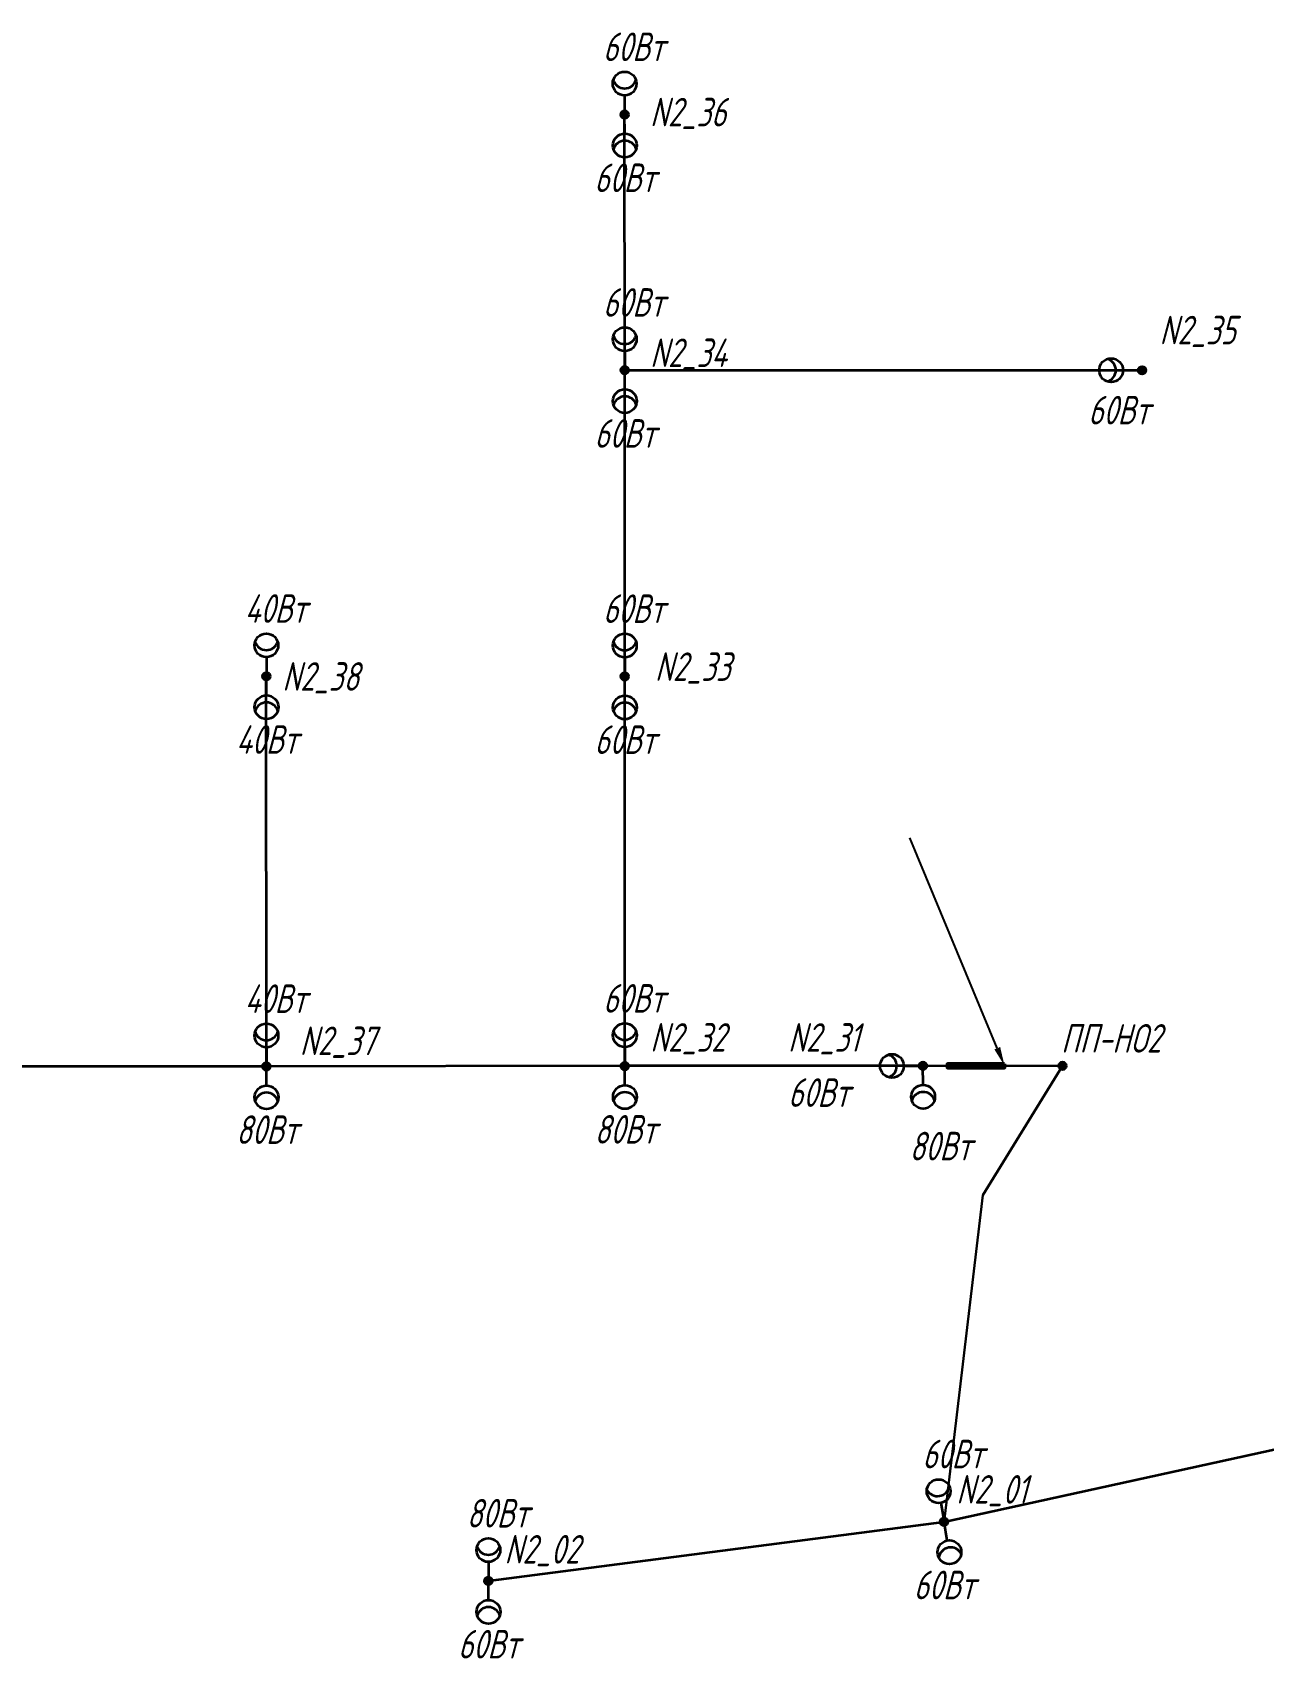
# Model space of a CAD drawing. Header units: millimetres. Extents: x 103153592 to 103552214, y 104936672 to 105182102.
# Drawn here: x 103341489 to 103406137, y 104973571 to 105058981 of the extents above; entities that cross this region are included whole.
import ezdxf
from ezdxf import colors
from ezdxf.entities.mleader import LeaderData, LeaderLine
from ezdxf.math import Vec2, Vec3

# ---------------------------------------------------------------- set-up
doc = ezdxf.new("R2010")
doc.units = ezdxf.units.MM
doc.linetypes.add('CONTINOUS', pattern=[0])
for name, color, linetype, lineweight in [('_ПР_НО', 10, 'Continuous', 30), ('ЭО_Воздушная линия', 10, 'Continuous', 35), ('ЭО_Кабельная линия', 3, 'ID_N', 30), ('ЭО_Пл_Опора', 10, 'Continuous', 35), ('ЭО_Пл_Опора_Светильники', 10, 'Continuous', 35), ('ЭО_Пл_Светильники', 10, 'Continuous', 25), ('ЭО_Пл_Светильники_Текст', 10, 'Continuous', 20), ('ЭС_Координата', 7, 'Continuous', 25)]:
    doc.layers.add(name, color=color, linetype=linetype, lineweight=lineweight)
doc.styles.add('ПБГС', font='simplex.shx', dxfattribs={"width": 0.8, "oblique": 15})
doc.linetypes.add('ID_N', pattern='A,0,3,-3,["N",ПБГС,S=1.2,R=0,X=-1,Y=-0.5],-3,6', length=15)

# ---------------------------------------------------------------- blocks, each defined once
blk = doc.blocks.new('промежуточная')
h = blk.add_hatch(color=255)
edge = h.paths.add_edge_path()
edge.add_arc((0, 0), 0.833, 0, 360)
at = {"lineweight": 30}
blk.add_circle((0, 0), 0.833, dxfattribs=at)
blk = doc.blocks.new('*U73')
at = {"layer": 'ЭО_Пл_Светильники'}
blk.add_line((0, 2), (0, 0), dxfattribs=at)
at = {"layer": 'ЭО_Пл_Светильники', "linetype": 'ByBlock', "xscale": 250, "yscale": 250, "zscale": 250}
blk.add_blockref('промежуточная', (0, 0), dxfattribs=at)
at = {"style": 'ПБГС', "oblique": 15, "width": 0.7, "flags": 1}
blk.add_attdef('NAME', (0, -6), '', height=3.5, dxfattribs=at)
at = {"layer": 'ЭО_Пл_Светильники_Текст', "style": 'ПБГС', "oblique": 15, "width": 0.7}
blk.add_attdef('N_PYLON', (-7083, 741), '', height=1500, dxfattribs=at)
at = {"layer": 'ЭО_Пл_Светильники_Текст', "style": 'ПБГС', "oblique": 15, "width": 0.7, "flags": 1}
for tag, p in [('TYPE', (0, 0)), ('MANUFACTURER', (0, -12)), ('SPECIFICATION_SECTION', (0, -18)), ('POWER', (0, -24)), ('GROUP', (0, -30))]:
    blk.add_attdef(tag, p, '', height=3.5, dxfattribs=at)
blk = doc.blocks.new('*U78')
at = {"layer": 'ЭО_Пл_Светильники'}
blk.add_line((0, 2), (0, 0), dxfattribs=at)
at = {"layer": 'ЭО_Пл_Светильники', "linetype": 'ByBlock', "xscale": 250, "yscale": 250, "zscale": 250}
blk.add_blockref('промежуточная', (0, 0), dxfattribs=at)
at = {"style": 'ПБГС', "oblique": 15, "width": 0.7, "flags": 1}
blk.add_attdef('NAME', (0, -6), '', height=3.5, dxfattribs=at)
at = {"layer": 'ЭО_Пл_Светильники_Текст', "style": 'ПБГС', "oblique": 15, "width": 0.7}
blk.add_attdef('N_PYLON', (1334, 756), '', height=1500, dxfattribs=at)
at = {"layer": 'ЭО_Пл_Светильники_Текст', "style": 'ПБГС', "oblique": 15, "width": 0.7, "flags": 1}
for tag, p in [('TYPE', (0, 0)), ('MANUFACTURER', (0, -12)), ('SPECIFICATION_SECTION', (0, -18)), ('POWER', (0, -24)), ('GROUP', (0, -30))]:
    blk.add_attdef(tag, p, '', height=3.5, dxfattribs=at)
blk = doc.blocks.new('*U79')
at = {"layer": 'ЭО_Пл_Светильники'}
blk.add_line((0, 2), (0, 0), dxfattribs=at)
at = {"layer": 'ЭО_Пл_Светильники', "linetype": 'ByBlock', "xscale": 250, "yscale": 250, "zscale": 250}
blk.add_blockref('промежуточная', (0, 0), dxfattribs=at)
at = {"style": 'ПБГС', "oblique": 15, "width": 0.7, "flags": 1}
blk.add_attdef('NAME', (0, -6), '', height=3.5, dxfattribs=at)
at = {"layer": 'ЭО_Пл_Светильники_Текст', "style": 'ПБГС', "oblique": 15, "width": 0.7}
blk.add_attdef('N_PYLON', (1586, -238), '', height=1500, dxfattribs=at)
at = {"layer": 'ЭО_Пл_Светильники_Текст', "style": 'ПБГС', "oblique": 15, "width": 0.7, "flags": 1}
for tag, p in [('TYPE', (0, 0)), ('MANUFACTURER', (0, -12)), ('SPECIFICATION_SECTION', (0, -18)), ('POWER', (0, -24)), ('GROUP', (0, -30))]:
    blk.add_attdef(tag, p, '', height=3.5, dxfattribs=at)
blk = doc.blocks.new('*U72')
at = {"layer": 'ЭО_Пл_Светильники'}
blk.add_line((0, 2), (0, 0), dxfattribs=at)
at = {"layer": 'ЭО_Пл_Светильники', "linetype": 'ByBlock', "xscale": 250, "yscale": 250, "zscale": 250}
blk.add_blockref('промежуточная', (0, 0), dxfattribs=at)
at = {"style": 'ПБГС', "oblique": 15, "width": 0.7, "flags": 1}
blk.add_attdef('NAME', (0, -6), '', height=3.5, dxfattribs=at)
at = {"layer": 'ЭО_Пл_Светильники_Текст', "style": 'ПБГС', "oblique": 15, "width": 0.7}
blk.add_attdef('N_PYLON', (1334, 164), '', height=1500, dxfattribs=at)
at = {"layer": 'ЭО_Пл_Светильники_Текст', "style": 'ПБГС', "oblique": 15, "width": 0.7, "flags": 1}
for tag, p in [('TYPE', (0, 0)), ('MANUFACTURER', (0, -12)), ('SPECIFICATION_SECTION', (0, -18)), ('POWER', (0, -24)), ('GROUP', (0, -30))]:
    blk.add_attdef(tag, p, '', height=3.5, dxfattribs=at)
blk = doc.blocks.new('*U80')
at = {"layer": 'ЭО_Пл_Светильники'}
blk.add_line((0, 2), (0, 0), dxfattribs=at)
at = {"layer": 'ЭО_Пл_Светильники', "linetype": 'ByBlock', "xscale": 250, "yscale": 250, "zscale": 250}
blk.add_blockref('промежуточная', (0, 0), dxfattribs=at)
at = {"style": 'ПБГС', "oblique": 15, "width": 0.7, "flags": 1}
blk.add_attdef('NAME', (0, -6), '', height=3.5, dxfattribs=at)
at = {"layer": 'ЭО_Пл_Светильники_Текст', "style": 'ПБГС', "oblique": 15, "width": 0.7}
blk.add_attdef('N_PYLON', (1334, -623), '', height=1500, dxfattribs=at)
at = {"layer": 'ЭО_Пл_Светильники_Текст', "style": 'ПБГС', "oblique": 15, "width": 0.7, "flags": 1}
for tag, p in [('TYPE', (0, 0)), ('MANUFACTURER', (0, -12)), ('SPECIFICATION_SECTION', (0, -18)), ('POWER', (0, -24)), ('GROUP', (0, -30))]:
    blk.add_attdef(tag, p, '', height=3.5, dxfattribs=at)
blk = doc.blocks.new('*U84')
at = {"layer": 'ЭО_Пл_Светильники'}
blk.add_line((0, 2), (0, 0), dxfattribs=at)
at = {"layer": 'ЭО_Пл_Светильники', "linetype": 'ByBlock', "xscale": 250, "yscale": 250, "zscale": 250}
blk.add_blockref('промежуточная', (0, 0), dxfattribs=at)
at = {"style": 'ПБГС', "oblique": 15, "width": 0.7, "flags": 1}
blk.add_attdef('NAME', (0, -6), '', height=3.5, dxfattribs=at)
at = {"layer": 'ЭО_Пл_Светильники_Текст', "style": 'ПБГС', "oblique": 15, "width": 0.7}
blk.add_attdef('N_PYLON', (919, 1363), '', height=1500, dxfattribs=at)
at = {"layer": 'ЭО_Пл_Светильники_Текст', "style": 'ПБГС', "oblique": 15, "width": 0.7, "flags": 1}
for tag, p in [('TYPE', (0, 0)), ('MANUFACTURER', (0, -12)), ('SPECIFICATION_SECTION', (0, -18)), ('POWER', (0, -24)), ('GROUP', (0, -30))]:
    blk.add_attdef(tag, p, '', height=3.5, dxfattribs=at)
blk = doc.blocks.new('*U87')
at = {"layer": 'ЭО_Пл_Светильники'}
blk.add_line((0, 2), (0, 0), dxfattribs=at)
at = {"layer": 'ЭО_Пл_Светильники', "linetype": 'ByBlock', "xscale": 250, "yscale": 250, "zscale": 250}
blk.add_blockref('промежуточная', (0, 0), dxfattribs=at)
at = {"style": 'ПБГС', "oblique": 15, "width": 0.7, "flags": 1}
blk.add_attdef('NAME', (0, -6), '', height=3.5, dxfattribs=at)
at = {"layer": 'ЭО_Пл_Светильники_Текст', "style": 'ПБГС', "oblique": 15, "width": 0.7}
blk.add_attdef('N_PYLON', (1755, 592), '', height=1500, dxfattribs=at)
at = {"layer": 'ЭО_Пл_Светильники_Текст', "style": 'ПБГС', "oblique": 15, "width": 0.7, "flags": 1}
for tag, p in [('TYPE', (0, 0)), ('MANUFACTURER', (0, -12)), ('SPECIFICATION_SECTION', (0, -18)), ('POWER', (0, -24)), ('GROUP', (0, -30))]:
    blk.add_attdef(tag, p, '', height=3.5, dxfattribs=at)
blk = doc.blocks.new('*U30')
at = {"layer": 'ЭО_Пл_Светильники'}
blk.add_line((0, 2), (0, 0), dxfattribs=at)
at = {"layer": 'ЭО_Пл_Светильники', "linetype": 'ByBlock', "xscale": 250, "yscale": 250, "zscale": 250}
blk.add_blockref('промежуточная', (0, 0), dxfattribs=at)
at = {"style": 'ПБГС', "oblique": 15, "width": 0.7, "flags": 1}
blk.add_attdef('NAME', (0, -6), '', height=3.5, dxfattribs=at)
at = {"layer": 'ЭО_Пл_Светильники_Текст', "style": 'ПБГС', "oblique": 15, "width": 0.7, "flags": 1}
for tag, p in [('TYPE', (0, 0)), ('MANUFACTURER', (0, -12)), ('SPECIFICATION_SECTION', (0, -18)), ('POWER', (0, -24)), ('GROUP', (0, -30))]:
    blk.add_attdef(tag, p, '', height=3.5, dxfattribs=at)
at = {"layer": 'ЭО_Пл_Светильники_Текст', "style": 'ПБГС', "oblique": 15, "width": 0.7}
blk.add_attdef('N_PYLON', (839, -758), '', height=1500, dxfattribs=at)
blk = doc.blocks.new('*U57')
at = {"layer": 'ЭО_Пл_Светильники'}
blk.add_line((0, 2), (0, 0), dxfattribs=at)
at = {"layer": 'ЭО_Пл_Светильники', "linetype": 'ByBlock', "xscale": 250, "yscale": 250, "zscale": 250}
blk.add_blockref('промежуточная', (0, 0), dxfattribs=at)
at = {"style": 'ПБГС', "oblique": 15, "width": 0.7, "flags": 1}
blk.add_attdef('NAME', (0, -6), '', height=3.5, dxfattribs=at)
at = {"layer": 'ЭО_Пл_Светильники_Текст', "style": 'ПБГС', "oblique": 15, "width": 0.7}
blk.add_attdef('N_PYLON', (847, 914), '', height=1500, dxfattribs=at)
at = {"layer": 'ЭО_Пл_Светильники_Текст', "style": 'ПБГС', "oblique": 15, "width": 0.7, "flags": 1}
for tag, p in [('TYPE', (0, 0)), ('MANUFACTURER', (0, -12)), ('SPECIFICATION_SECTION', (0, -18)), ('POWER', (0, -24)), ('GROUP', (0, -30))]:
    blk.add_attdef(tag, p, '', height=3.5, dxfattribs=at)
blk = doc.blocks.new('*U74')
at = {"layer": 'ЭО_Пл_Светильники'}
blk.add_line((0, 2), (0, 0), dxfattribs=at)
at = {"layer": 'ЭО_Пл_Светильники', "linetype": 'ByBlock', "xscale": 250, "yscale": 250, "zscale": 250}
blk.add_blockref('промежуточная', (0, 0), dxfattribs=at)
at = {"style": 'ПБГС', "oblique": 15, "width": 0.7, "flags": 1}
blk.add_attdef('NAME', (0, -6), '', height=3.5, dxfattribs=at)
at = {"layer": 'ЭО_Пл_Светильники_Текст', "style": 'ПБГС', "oblique": 15, "width": 0.7}
blk.add_attdef('N_PYLON', (646, 951), '', height=1500, dxfattribs=at)
at = {"layer": 'ЭО_Пл_Светильники_Текст', "style": 'ПБГС', "oblique": 15, "width": 0.7, "flags": 1}
for tag, p in [('TYPE', (0, 0)), ('MANUFACTURER', (0, -12)), ('SPECIFICATION_SECTION', (0, -18)), ('POWER', (0, -24)), ('GROUP', (0, -30))]:
    blk.add_attdef(tag, p, '', height=3.5, dxfattribs=at)
blk = doc.blocks.new('*U28')
at = {"layer": 'ЭО_Пл_Опора_Светильники'}
h = blk.add_hatch(color=256, dxfattribs=at)
h.dxf.hatch_style = 1
h.paths.add_polyline_path([(0, 199, 1), (0, -199, 1)])
blk.add_line((-1000, 0), (0, 0), dxfattribs=at)
for centre, radius in [((-1625, 0), 625), ((0, 0), 199)]:
    blk.add_circle(centre, radius, dxfattribs=at)
blk.add_arc((-2000, 1), 625, 287.44307, 72.52786, dxfattribs=at)
at = {"style": 'ПБГС', "oblique": 15, "width": 0.7, "flags": 1}
for tag, p, height in [('TYPE', (-1704, -2539), 525000), ('NAME', (0, -3506), 875), ('MANUFACTURER', (0, -5006), 875), ('SPECIFICATION_SECTION', (0, -6506), 875), ('GROUP', (0, -9506), 875)]:
    blk.add_attdef(tag, p, '', height=height, dxfattribs=at)
at = {"layer": 'ЭО_Пл_Светильники_Текст', "style": 'ПБГС', "oblique": 15, "width": 0.7}
blk.add_attdef('POWER', (-2828, -2845), '', height=1500, dxfattribs=at)
blk = doc.blocks.new('*U18')
at = {"layer": 'ЭО_Пл_Опора_Светильники'}
h = blk.add_hatch(color=256, dxfattribs=at)
h.dxf.hatch_style = 1
h.paths.add_polyline_path([(-199, -1, 1), (199, 1, 1)])
blk.add_line((4, -1000), (0, 0), dxfattribs=at)
for centre, radius in [((0, 0), 199), ((7, -1625), 625)]:
    blk.add_circle(centre, radius, dxfattribs=at)
blk.add_arc((8, -2000), 625, 17.69341, 162.77821, dxfattribs=at)
at = {"style": 'ПБГС', "oblique": 15, "width": 0.7, "flags": 1}
for tag, p, height in [('TYPE', (-1704, -2539), 525000), ('NAME', (0, -3506), 875), ('MANUFACTURER', (0, -5006), 875), ('SPECIFICATION_SECTION', (0, -6506), 875), ('GROUP', (0, -9506), 875)]:
    blk.add_attdef(tag, p, '', height=height, dxfattribs=at)
at = {"layer": 'ЭО_Пл_Светильники_Текст', "style": 'ПБГС', "oblique": 15, "width": 0.7}
blk.add_attdef('POWER', (-1593, -4072), '', height=1500, dxfattribs=at)
blk = doc.blocks.new('*U22')
at = {"layer": 'ЭО_Пл_Опора_Светильники'}
h = blk.add_hatch(color=256, dxfattribs=at)
h.dxf.hatch_style = 1
h.paths.add_polyline_path([(199, 0, 1), (-199, 0, 1)])
blk.add_line((0, 1000), (0, 0), dxfattribs=at)
for centre, radius in [((0, 1625), 625), ((0, 0), 199)]:
    blk.add_circle(centre, radius, dxfattribs=at)
blk.add_arc((0, 2000), 625, 197.45867, 342.54346, dxfattribs=at)
at = {"style": 'ПБГС', "oblique": 15, "width": 0.7, "flags": 1}
for tag, p, height in [('TYPE', (-1704, -2539), 525000), ('NAME', (0, -3506), 875), ('MANUFACTURER', (0, -5006), 875), ('SPECIFICATION_SECTION', (0, -6506), 875), ('GROUP', (0, -9506), 875)]:
    blk.add_attdef(tag, p, '', height=height, dxfattribs=at)
at = {"layer": 'ЭО_Пл_Светильники_Текст', "style": 'ПБГС', "oblique": 15, "width": 0.7}
blk.add_attdef('POWER', (-1140, 2808), '', height=1500, dxfattribs=at)
blk = doc.blocks.new('*U82')
at = {"layer": 'ЭО_Пл_Опора_Светильники'}
h = blk.add_hatch(color=256, dxfattribs=at)
h.dxf.hatch_style = 1
h.paths.add_polyline_path([(-196, -35, 1), (196, 35, 1)])
blk.add_line((174, -985), (0, 0), dxfattribs=at)
for centre, radius in [((0, 0), 199), ((282, -1600), 625)]:
    blk.add_circle(centre, radius, dxfattribs=at)
blk.add_arc((347, -1970), 625, 27.4576, 172.5424, dxfattribs=at)
at = {"style": 'ПБГС', "oblique": 15, "width": 0.7, "flags": 1}
for tag, p, height in [('TYPE', (-1704, -2539), 525000), ('NAME', (0, -3506), 875), ('MANUFACTURER', (0, -5006), 875), ('SPECIFICATION_SECTION', (0, -6506), 875), ('GROUP', (0, -9506), 875)]:
    blk.add_attdef(tag, p, '', height=height, dxfattribs=at)
at = {"layer": 'ЭО_Пл_Светильники_Текст', "style": 'ПБГС', "oblique": 15, "width": 0.7}
blk.add_attdef('POWER', (-1593, -4072), '', height=1500, dxfattribs=at)
blk = doc.blocks.new('*U83')
at = {"layer": 'ЭО_Пл_Опора_Светильники'}
h = blk.add_hatch(color=256, dxfattribs=at)
h.dxf.hatch_style = 1
h.paths.add_polyline_path([(196, 35, 1), (-196, -35, 1)])
blk.add_line((-174, 985), (0, 0), dxfattribs=at)
for centre, radius in [((-282, 1600), 625), ((0, 0), 199)]:
    blk.add_circle(centre, radius, dxfattribs=at)
blk.add_arc((-347, 1970), 625, 207.4576, 352.5424, dxfattribs=at)
at = {"style": 'ПБГС', "oblique": 15, "width": 0.7, "flags": 1}
for tag, p, height in [('TYPE', (-1704, -2539), 525000), ('NAME', (0, -3506), 875), ('MANUFACTURER', (0, -5006), 875), ('SPECIFICATION_SECTION', (0, -6506), 875), ('GROUP', (0, -9506), 875)]:
    blk.add_attdef(tag, p, '', height=height, dxfattribs=at)
at = {"layer": 'ЭО_Пл_Светильники_Текст', "style": 'ПБГС', "oblique": 15, "width": 0.7}
blk.add_attdef('POWER', (-1140, 2808), '', height=1500, dxfattribs=at)
blk = doc.blocks.new('*U62')
at = {"layer": 'ЭО_Пл_Опора_Светильники'}
h = blk.add_hatch(color=256, dxfattribs=at)
h.dxf.hatch_style = 1
h.paths.add_polyline_path([(-199, -1, 1), (199, 1, 1)])
blk.add_line((4, -1000), (0, 0), dxfattribs=at)
for centre, radius in [((0, 0), 199), ((7, -1625), 625)]:
    blk.add_circle(centre, radius, dxfattribs=at)
blk.add_arc((8, -2000), 625, 17.69341, 162.77821, dxfattribs=at)
at = {"style": 'ПБГС', "oblique": 15, "width": 0.7, "flags": 1}
for tag, p, height in [('TYPE', (-1704, -2539), 525000), ('NAME', (0, -3506), 875), ('MANUFACTURER', (0, -5006), 875), ('SPECIFICATION_SECTION', (0, -6506), 875), ('GROUP', (0, -9506), 875)]:
    blk.add_attdef(tag, p, '', height=height, dxfattribs=at)
at = {"layer": 'ЭО_Пл_Светильники_Текст', "style": 'ПБГС', "oblique": 15, "width": 0.7}
blk.add_attdef('POWER', (-708, -4966), '', height=1500, dxfattribs=at)
blk = doc.blocks.new('*U63')
at = {"layer": 'ЭО_Пл_Опора_Светильники'}
h = blk.add_hatch(color=256, dxfattribs=at)
h.dxf.hatch_style = 1
h.paths.add_polyline_path([(-1, 199, 1), (1, -199, 1)])
blk.add_line((-1000, -4), (0, 0), dxfattribs=at)
for centre, radius in [((-1625, -7), 625), ((0, 0), 199)]:
    blk.add_circle(centre, radius, dxfattribs=at)
blk.add_arc((-2000, -9), 625, 287.71315, 72.79795, dxfattribs=at)
at = {"style": 'ПБГС', "oblique": 15, "width": 0.7, "flags": 1}
for tag, p, height in [('TYPE', (-1704, -2539), 525000), ('NAME', (0, -3506), 875), ('MANUFACTURER', (0, -5006), 875), ('SPECIFICATION_SECTION', (0, -6506), 875), ('GROUP', (0, -9506), 875)]:
    blk.add_attdef(tag, p, '', height=height, dxfattribs=at)
at = {"layer": 'ЭО_Пл_Светильники_Текст', "style": 'ПБГС', "oblique": 15, "width": 0.7}
blk.add_attdef('POWER', (-7083, -2155), '', height=1500, dxfattribs=at)
blk = doc.blocks.new('*U126')
at = {"layer": 'ЭО_Пл_Светильники'}
blk.add_line((0, 2), (0, 0), dxfattribs=at)
at = {"layer": 'ЭО_Пл_Светильники', "linetype": 'ByBlock', "xscale": 250, "yscale": 250, "zscale": 250}
blk.add_blockref('промежуточная', (0, 0), dxfattribs=at)
at = {"style": 'ПБГС', "oblique": 15, "width": 0.7, "flags": 1}
blk.add_attdef('NAME', (0, -6), '', height=3.5, dxfattribs=at)
at = {"layer": 'ЭО_Пл_Светильники_Текст', "style": 'ПБГС', "oblique": 15, "width": 0.7}
blk.add_attdef('N_PYLON', (-76, 694), '', height=1500, dxfattribs=at)
at = {"layer": 'ЭО_Пл_Светильники_Текст', "style": 'ПБГС', "oblique": 15, "width": 0.7, "flags": 1}
for tag, p in [('TYPE', (0, 0)), ('MANUFACTURER', (0, -12)), ('SPECIFICATION_SECTION', (0, -18)), ('POWER', (0, -24)), ('GROUP', (0, -30))]:
    blk.add_attdef(tag, p, '', height=3.5, dxfattribs=at)
blk = doc.blocks.new('*U162')
at = {"color": 0, "linetype": 'ByBlock', "lineweight": -2}
blk.add_lwpolyline([(0, 0.1), (-3, 0.089), (-3, -0.111), (0, -0.1)], close=True, dxfattribs=at)
at = {"style": 'ПБГС', "oblique": 15, "width": 0.8, "flags": 1}
blk.add_attdef('N_CROSSING', (0, -6.824), '', height=2.5, dxfattribs=at)
blk = doc.blocks.new('*U171')
at = {"layer": '_ПР_НО', "color": 5, "linetype": 'CONTINOUS', "lineweight": 50, "xscale": 1000.000000000001, "yscale": 1000.000000000001, "zscale": 1000.000000000001, "rotation": 359.817495342157}
blk.add_blockref('*U162', (103392540, 105004704), dxfattribs=at)

msp = doc.modelspace()

# ---------------------------------------------------------------- linework, layer by layer
at = {"layer": 'ЭО_Воздушная линия'}
for p, q in [((103372595, 105041247), (103372586, 105054673)), ((103372591, 105025161), (103372595, 105041247)), ((103372595, 105004689), (103372591, 105025161)), ((103353771, 105004676), (103329233, 105004655)), ((103372595, 105004702), (103353771, 105004676)), ((103388252, 105004702), (103372595, 105004702)), ((103389360, 104980745), (103414500, 104986258)), ((103365428, 104977643), (103389360, 104980745))]:
    msp.add_line(p, q, dxfattribs=at)
for points in [[(103372589, 105041247), (103399758, 105041240)], [(103353771, 105004674), (103353768, 105025166)]]:
    msp.add_lwpolyline(points, dxfattribs=at)
at = {"layer": 'ЭО_Кабельная линия'}
for points in [[(103388251, 105004702), (103395581, 105004705)], [(103395581, 105004705), (103391398, 104997909), (103389360, 104980745)]]:
    msp.add_lwpolyline(points, dxfattribs=at)

# ---------------------------------------------------------------- block references
at = {"layer": 'ЭО_Пл_Опора'}
for name, p, values in [('*U80', (103372586, 105054673), {'N_PYLON': 'N2_36'}), ('*U84', (103399758, 105041237), {'N_PYLON': 'N2_35'}), ('*U72', (103372589, 105041244), {'N_PYLON': 'N2_34'}), ('*U79', (103372591, 105025158), {'N_PYLON': 'N2_33'}), ('*U30', (103353768, 105025163), {'N_PYLON': 'N2_38'}), ('*U87', (103353771, 105004673), {'N_PYLON': 'N2_37'}), ('*U78', (103372595, 105004689), {'N_PYLON': 'N2_32'}), ('*U73', (103388252, 105004702), {'N_PYLON': 'N2_31'}), ('*U126', (103395581, 105004702), {'N_PYLON': 'ПП-НО2'}), ('*U74', (103389358, 104980754), {'N_PYLON': 'N2_01'}), ('*U57', (103365428, 104977643), {'N_PYLON': 'N2_02'})]:
    msp.add_blockref(name, p, dxfattribs=at).add_auto_attribs(values)
at = {"layer": 'ЭО_Пл_Светильники'}
for name, p, values in [('*U22', (103372586, 105054673), {'POWER': '60Вт'}), ('*U18', (103372586, 105054673), {'POWER': '60Вт'}), ('*U22', (103372589, 105041244), {'POWER': '60Вт'}), ('*U28', (103399758, 105041240), {'POWER': '60Вт'}), ('*U18', (103372589, 105041244), {'POWER': '60Вт'}), ('*U22', (103353769, 105025166), {'POWER': '40Вт'}), ('*U22', (103372591, 105025158), {'POWER': '60Вт'}), ('*U18', (103353769, 105025166), {'POWER': '40Вт'}), ('*U18', (103372591, 105025158), {'POWER': '60Вт'}), ('*U22', (103353772, 105004673), {'POWER': '40Вт'}), ('*U22', (103372595, 105004689), {'POWER': '60Вт'}), ('*U63', (103388252, 105004702), {'POWER': '60Вт'}), ('*U18', (103353772, 105004673), {'POWER': '80Вт'}), ('*U18', (103372595, 105004689), {'POWER': '80Вт'}), ('*U62', (103388252, 105004702), {'POWER': '80Вт'}), ('*U83', (103389359, 104980754), {'POWER': '60Вт'}), ('*U22', (103365428, 104977643), {'POWER': '80Вт'}), ('*U82', (103389359, 104980754), {'POWER': '60Вт'}), ('*U18', (103365428, 104977643), {'POWER': '60Вт'})]:
    msp.add_blockref(name, p, dxfattribs=at).add_auto_attribs(values)

# ---------------------------------------------------------------- next in the draw order: leaders
at = {"layer": 'ЭС_Координата', "lineweight": 25}
ml = msp.add_multileader_mtext('Standard', dxfattribs=at)
ml.set_content('', color=256, style='ПБГС')
ml.set_leader_properties()
ml.build(insert=Vec2(0, 0))
ml.multileader.update_dxf_attribs({"has_dogleg": 0, "has_text_frame": 1, "text_left_attachment_type": 0, "text_right_attachment_type": 0, "dogleg_length": 0, "arrow_head_size": 1000})
ctx = ml.context
ctx.base_point, ctx.char_height, ctx.arrow_head_size, ctx.landing_gap_size, ctx.plane_origin, ctx.plane_x_axis, ctx.plane_y_axis = Vec3(103387572, 105016671), 1200, 1000, 0, Vec3(103244388, 105040407), Vec3(1, -0.000067), Vec3(0.000067, 1)
ctx.left_attachment, ctx.right_attachment = 0, 0
notes = []
notes.append((ctx, [(0, (1, 1, 0), (103387572, 105016671), (1, -0.000067), 0, [(0, [(103392540, 105004704)], 0, [])])]))
ctx.mtext.insert, ctx.mtext.text_direction, ctx.mtext.rotation = Vec3(103387572, 105016671), Vec3(1, -0.000067), 6.283118
ctx.mtext.has_bg_fill, ctx.mtext.bg_color, ctx.mtext.bg_scale_factor, ctx.mtext.bg_transparency, ctx.mtext.use_window_bg_color = 1, -1027028792, 1.5, 0, 1
for ctx, leaders in notes:
    for number, flags, end, landing, length, lines in leaders:
        leader = LeaderData()
        leader.index, (leader.has_last_leader_line, leader.has_dogleg_vector, leader.attachment_direction) = number, flags
        leader.last_leader_point, leader.dogleg_vector, leader.dogleg_length = Vec3(end), Vec3(landing), length
        for number, points, colour, breaks in lines:
            line = LeaderLine()
            line.index, line.vertices, line.color, line.breaks = number, Vec3.list(points), colors.encode_raw_color(colour), breaks
            leader.lines.append(line)
        ctx.leaders.append(leader)

# ---------------------------------------------------------------- next in the draw order: block references
at = {"layer": 'ЭО_Воздушная линия'}
msp.add_blockref('*U171', (0, 0), dxfattribs=at)

doc.saveas('drawing.dxf')
